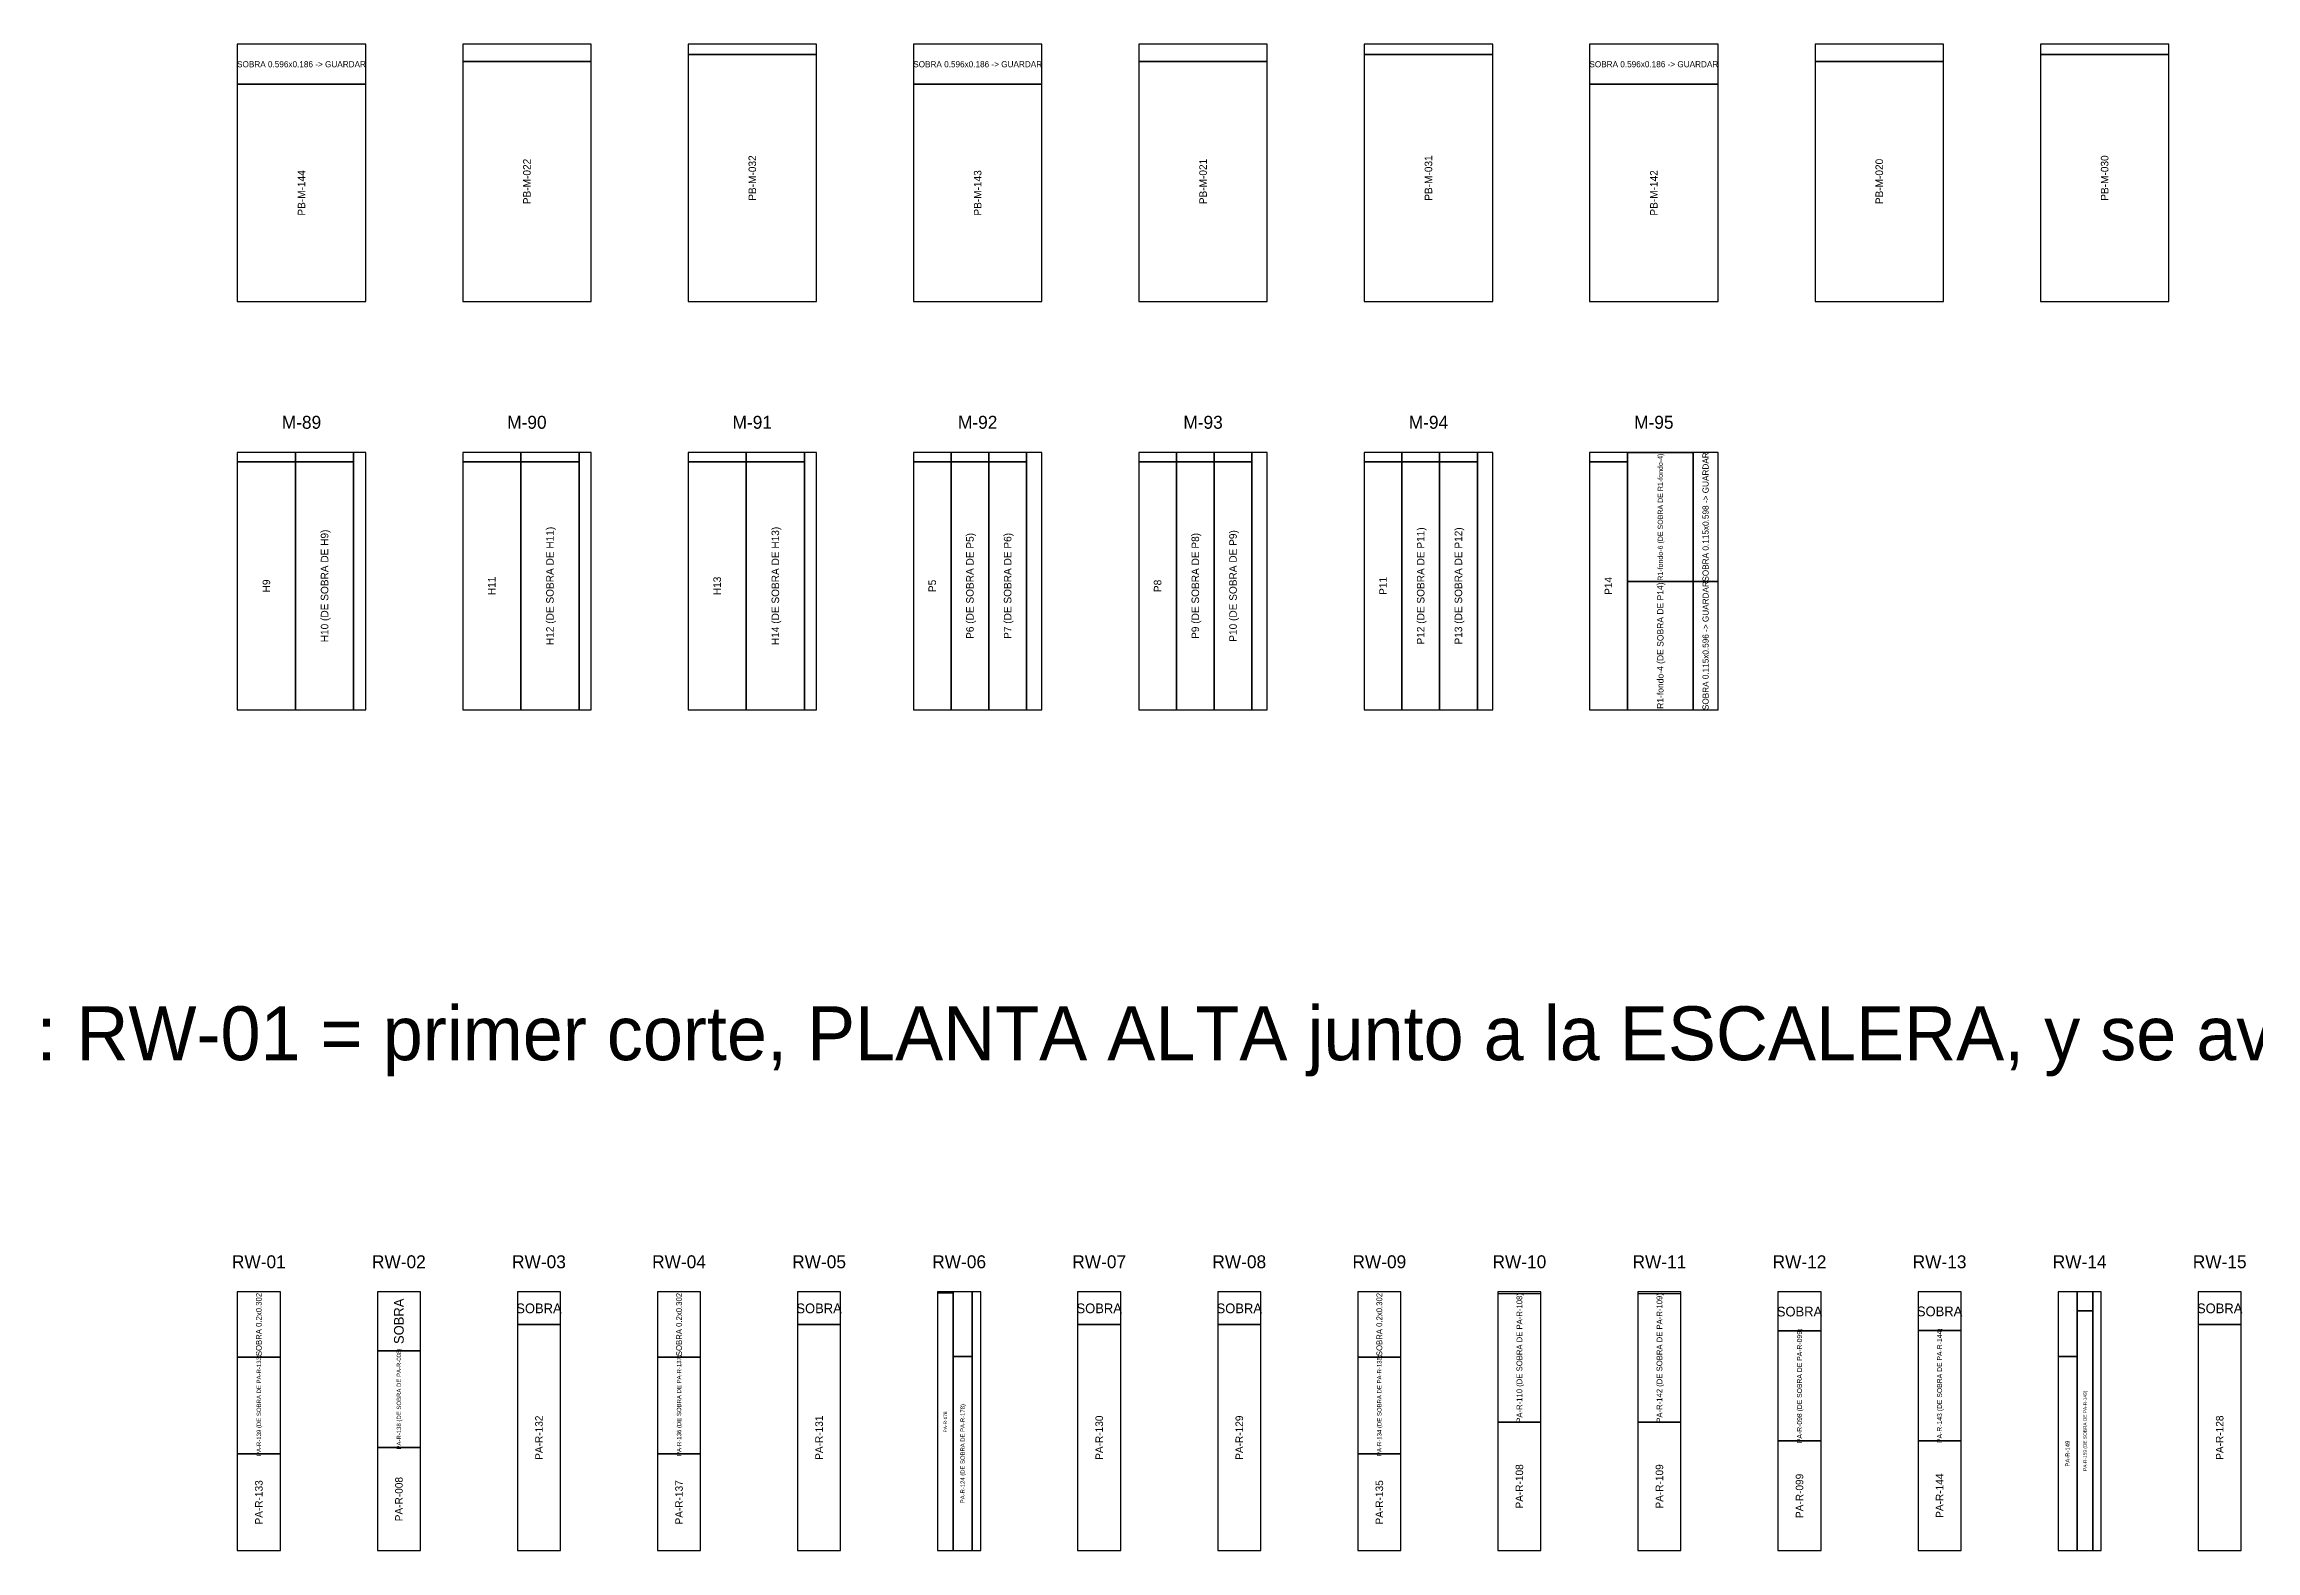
# Model space of a CAD drawing. Header units: metres. Extents: x 478.4 to 564, y -144.7 to -79.7.
# Drawn here: x 488.67 to 498.93, y -108.7 to -101.71 of the extents above; entities that cross this region are included whole.
import ezdxf
from ezdxf.enums import TextEntityAlignment as Align

# ---------------------------------------------------------------- set-up
doc = ezdxf.new("R2010")
doc.units = ezdxf.units.M
for name, color, linetype in [('PLAN-CORTE-DESPERDICIO', 1, 'Continuous'), ('PLAN-CORTE-PIEZAS-A-ABRIR', 7, 'Continuous'), ('PLAN-CORTE-RECORTES', 3, 'Continuous'), ('PLAN-CORTE-SOBRANTES', 2, 'Continuous'), ('PLAN-CORTE-TEXTOS', 5, 'Continuous')]:
    doc.layers.add(name, color=color, linetype=linetype)

msp = doc.modelspace()

# ---------------------------------------------------------------- linework, layer by layer
at = {"layer": 'PLAN-CORTE-DESPERDICIO'}
for points in [[(490.611, -101.792), (491.207, -101.792), (491.207, -101.712), (490.611, -101.712)], [(491.657, -101.76), (492.253, -101.76), (492.253, -101.712), (491.657, -101.712)], [(493.749, -101.792), (494.345, -101.792), (494.345, -101.712), (493.749, -101.712)], [(494.795, -101.76), (495.391, -101.76), (495.391, -101.712), (494.795, -101.712)], [(496.887, -101.792), (497.483, -101.792), (497.483, -101.712), (496.887, -101.712)], [(497.933, -101.76), (498.529, -101.76), (498.529, -101.712), (497.933, -101.712)], [(489.565, -103.65), (489.835, -103.65), (489.835, -103.606), (489.565, -103.606)], [(489.835, -103.65), (490.105, -103.65), (490.105, -103.606), (489.835, -103.606)], [(490.105, -104.8), (490.161, -104.8), (490.161, -103.606), (490.105, -103.606)], [(490.611, -103.65), (490.881, -103.65), (490.881, -103.606), (490.611, -103.606)], [(490.881, -103.65), (491.151, -103.65), (491.151, -103.606), (490.881, -103.606)], [(491.151, -104.8), (491.207, -104.8), (491.207, -103.606), (491.151, -103.606)], [(491.657, -103.65), (491.927, -103.65), (491.927, -103.606), (491.657, -103.606)], [(491.927, -103.65), (492.197, -103.65), (492.197, -103.606), (491.927, -103.606)], [(492.197, -104.8), (492.253, -104.8), (492.253, -103.606), (492.197, -103.606)], [(492.703, -103.65), (492.878, -103.65), (492.878, -103.606), (492.703, -103.606)], [(492.878, -103.65), (493.053, -103.65), (493.053, -103.606), (492.878, -103.606)], [(493.053, -103.65), (493.228, -103.65), (493.228, -103.606), (493.053, -103.606)], [(493.228, -104.8), (493.299, -104.8), (493.299, -103.606), (493.228, -103.606)], [(493.749, -103.65), (493.924, -103.65), (493.924, -103.606), (493.749, -103.606)], [(493.924, -103.65), (494.099, -103.65), (494.099, -103.606), (493.924, -103.606)], [(494.099, -103.65), (494.274, -103.65), (494.274, -103.606), (494.099, -103.606)], [(494.274, -104.8), (494.345, -104.8), (494.345, -103.606), (494.274, -103.606)], [(494.795, -103.65), (494.97, -103.65), (494.97, -103.606), (494.795, -103.606)], [(494.97, -103.65), (495.145, -103.65), (495.145, -103.606), (494.97, -103.606)], [(495.145, -103.65), (495.32, -103.65), (495.32, -103.606), (495.145, -103.606)], [(495.32, -104.8), (495.391, -104.8), (495.391, -103.606), (495.32, -103.606)], [(495.841, -103.65), (496.016, -103.65), (496.016, -103.606), (495.841, -103.606)], [(492.887, -107.8), (492.976, -107.8), (492.976, -107.5), (492.887, -107.5)], [(492.976, -108.7), (493.015, -108.7), (493.015, -107.5), (492.976, -107.5)], [(498.015, -107.8), (498.104, -107.8), (498.104, -107.5), (498.015, -107.5)], [(498.104, -107.588), (498.176, -107.588), (498.176, -107.5), (498.104, -107.5)], [(498.176, -108.7), (498.215, -108.7), (498.215, -107.5), (498.176, -107.5)]]:
    msp.add_lwpolyline(points, close=True, dxfattribs=at)
at = {"layer": 'PLAN-CORTE-PIEZAS-A-ABRIR'}
for points in [[(489.565, -102.906), (490.161, -102.906), (490.161, -101.712), (489.565, -101.712)], [(490.611, -102.906), (491.207, -102.906), (491.207, -101.712), (490.611, -101.712)], [(491.657, -102.906), (492.253, -102.906), (492.253, -101.712), (491.657, -101.712)], [(492.703, -102.906), (493.299, -102.906), (493.299, -101.712), (492.703, -101.712)], [(493.749, -102.906), (494.345, -102.906), (494.345, -101.712), (493.749, -101.712)], [(494.795, -102.906), (495.391, -102.906), (495.391, -101.712), (494.795, -101.712)], [(495.841, -102.906), (496.437, -102.906), (496.437, -101.712), (495.841, -101.712)], [(496.887, -102.906), (497.483, -102.906), (497.483, -101.712), (496.887, -101.712)], [(497.933, -102.906), (498.529, -102.906), (498.529, -101.712), (497.933, -101.712)], [(489.565, -104.8), (490.161, -104.8), (490.161, -103.606), (489.565, -103.606)], [(490.611, -104.8), (491.207, -104.8), (491.207, -103.606), (490.611, -103.606)], [(491.657, -104.8), (492.253, -104.8), (492.253, -103.606), (491.657, -103.606)], [(492.703, -104.8), (493.299, -104.8), (493.299, -103.606), (492.703, -103.606)], [(493.749, -104.8), (494.345, -104.8), (494.345, -103.606), (493.749, -103.606)], [(494.795, -104.8), (495.391, -104.8), (495.391, -103.606), (494.795, -103.606)], [(495.841, -104.8), (496.437, -104.8), (496.437, -103.606), (495.841, -103.606)], [(489.565, -108.7), (489.765, -108.7), (489.765, -107.5), (489.565, -107.5)], [(490.215, -108.7), (490.415, -108.7), (490.415, -107.5), (490.215, -107.5)], [(490.865, -108.7), (491.065, -108.7), (491.065, -107.5), (490.865, -107.5)], [(491.515, -108.7), (491.715, -108.7), (491.715, -107.5), (491.515, -107.5)], [(492.165, -108.7), (492.365, -108.7), (492.365, -107.5), (492.165, -107.5)], [(492.815, -108.7), (493.015, -108.7), (493.015, -107.5), (492.815, -107.5)], [(493.465, -108.7), (493.665, -108.7), (493.665, -107.5), (493.465, -107.5)], [(494.115, -108.7), (494.315, -108.7), (494.315, -107.5), (494.115, -107.5)], [(494.765, -108.7), (494.965, -108.7), (494.965, -107.5), (494.765, -107.5)], [(495.415, -108.7), (495.615, -108.7), (495.615, -107.5), (495.415, -107.5)], [(496.065, -108.7), (496.265, -108.7), (496.265, -107.5), (496.065, -107.5)], [(496.715, -108.7), (496.915, -108.7), (496.915, -107.5), (496.715, -107.5)], [(497.365, -108.7), (497.565, -108.7), (497.565, -107.5), (497.365, -107.5)], [(498.015, -108.7), (498.215, -108.7), (498.215, -107.5), (498.015, -107.5)], [(498.665, -108.7), (498.865, -108.7), (498.865, -107.5), (498.665, -107.5)]]:
    msp.add_lwpolyline(points, close=True, dxfattribs=at)
at = {"layer": 'PLAN-CORTE-RECORTES'}
for points in [[(490.611, -102.906), (491.207, -102.906), (491.207, -101.792), (490.611, -101.792)], [(491.657, -102.906), (492.253, -102.906), (492.253, -101.76), (491.657, -101.76)], [(493.749, -102.906), (494.345, -102.906), (494.345, -101.792), (493.749, -101.792)], [(494.795, -102.906), (495.391, -102.906), (495.391, -101.76), (494.795, -101.76)], [(496.887, -102.906), (497.483, -102.906), (497.483, -101.792), (496.887, -101.792)], [(497.933, -102.906), (498.529, -102.906), (498.529, -101.76), (497.933, -101.76)], [(489.565, -102.906), (490.161, -102.906), (490.161, -101.898), (489.565, -101.898)], [(492.703, -102.906), (493.299, -102.906), (493.299, -101.898), (492.703, -101.898)], [(495.841, -102.906), (496.437, -102.906), (496.437, -101.898), (495.841, -101.898)], [(489.565, -104.8), (489.835, -104.8), (489.835, -103.65), (489.565, -103.65)], [(489.835, -104.8), (490.105, -104.8), (490.105, -103.65), (489.835, -103.65)], [(490.611, -104.8), (490.881, -104.8), (490.881, -103.65), (490.611, -103.65)], [(490.881, -104.8), (491.151, -104.8), (491.151, -103.65), (490.881, -103.65)], [(491.657, -104.8), (491.927, -104.8), (491.927, -103.65), (491.657, -103.65)], [(491.927, -104.8), (492.197, -104.8), (492.197, -103.65), (491.927, -103.65)], [(492.703, -104.8), (492.878, -104.8), (492.878, -103.65), (492.703, -103.65)], [(492.878, -104.8), (493.053, -104.8), (493.053, -103.65), (492.878, -103.65)], [(493.053, -104.8), (493.228, -104.8), (493.228, -103.65), (493.053, -103.65)], [(493.749, -104.8), (493.924, -104.8), (493.924, -103.65), (493.749, -103.65)], [(493.924, -104.8), (494.099, -104.8), (494.099, -103.65), (493.924, -103.65)], [(494.099, -104.8), (494.274, -104.8), (494.274, -103.65), (494.099, -103.65)], [(494.795, -104.8), (494.97, -104.8), (494.97, -103.65), (494.795, -103.65)], [(494.97, -104.8), (495.145, -104.8), (495.145, -103.65), (494.97, -103.65)], [(495.145, -104.8), (495.32, -104.8), (495.32, -103.65), (495.145, -103.65)], [(495.841, -104.8), (496.016, -104.8), (496.016, -103.65), (495.841, -103.65)], [(496.016, -104.204), (496.322, -104.204), (496.322, -103.608), (496.016, -103.608)], [(496.016, -104.8), (496.322, -104.8), (496.322, -104.204), (496.016, -104.204)], [(492.815, -108.7), (492.887, -108.7), (492.887, -107.506), (492.815, -107.506)], [(495.415, -108.104), (495.615, -108.104), (495.615, -107.508), (495.415, -107.508)], [(496.065, -108.104), (496.265, -108.104), (496.265, -107.508), (496.065, -107.508)], [(490.865, -108.7), (491.065, -108.7), (491.065, -107.651), (490.865, -107.651)], [(492.165, -108.7), (492.365, -108.7), (492.365, -107.651), (492.165, -107.651)], [(493.465, -108.7), (493.665, -108.7), (493.665, -107.651), (493.465, -107.651)], [(494.115, -108.7), (494.315, -108.7), (494.315, -107.651), (494.115, -107.651)], [(498.104, -108.7), (498.176, -108.7), (498.176, -107.588), (498.104, -107.588)], [(498.665, -108.7), (498.865, -108.7), (498.865, -107.651), (498.665, -107.651)], [(496.715, -108.191), (496.915, -108.191), (496.915, -107.681), (496.715, -107.681)], [(497.365, -108.19), (497.565, -108.19), (497.565, -107.679), (497.365, -107.679)], [(489.565, -108.251), (489.765, -108.251), (489.765, -107.802), (489.565, -107.802)], [(490.215, -108.222), (490.415, -108.222), (490.415, -107.773), (490.215, -107.773)], [(491.515, -108.251), (491.715, -108.251), (491.715, -107.802), (491.515, -107.802)], [(492.887, -108.7), (492.976, -108.7), (492.976, -107.8), (492.887, -107.8)], [(494.765, -108.251), (494.965, -108.251), (494.965, -107.802), (494.765, -107.802)], [(498.015, -108.7), (498.104, -108.7), (498.104, -107.8), (498.015, -107.8)], [(495.415, -108.7), (495.615, -108.7), (495.615, -108.104), (495.415, -108.104)], [(496.065, -108.7), (496.265, -108.7), (496.265, -108.104), (496.065, -108.104)], [(489.565, -108.7), (489.765, -108.7), (489.765, -108.251), (489.565, -108.251)], [(490.215, -108.7), (490.415, -108.7), (490.415, -108.222), (490.215, -108.222)], [(491.515, -108.7), (491.715, -108.7), (491.715, -108.251), (491.515, -108.251)], [(494.765, -108.7), (494.965, -108.7), (494.965, -108.251), (494.765, -108.251)], [(496.715, -108.7), (496.915, -108.7), (496.915, -108.191), (496.715, -108.191)], [(497.365, -108.7), (497.565, -108.7), (497.565, -108.19), (497.365, -108.19)]]:
    msp.add_lwpolyline(points, close=True, dxfattribs=at)
at = {"layer": 'PLAN-CORTE-SOBRANTES'}
for points in [[(489.565, -101.898), (490.161, -101.898), (490.161, -101.712), (489.565, -101.712)], [(492.703, -101.898), (493.299, -101.898), (493.299, -101.712), (492.703, -101.712)], [(495.841, -101.898), (496.437, -101.898), (496.437, -101.712), (495.841, -101.712)], [(496.322, -104.204), (496.437, -104.204), (496.437, -103.606), (496.322, -103.606)], [(496.322, -104.8), (496.437, -104.8), (496.437, -104.204), (496.322, -104.204)], [(489.565, -107.802), (489.765, -107.802), (489.765, -107.5), (489.565, -107.5)], [(490.215, -107.773), (490.415, -107.773), (490.415, -107.5), (490.215, -107.5)], [(490.865, -107.651), (491.065, -107.651), (491.065, -107.5), (490.865, -107.5)], [(491.515, -107.802), (491.715, -107.802), (491.715, -107.5), (491.515, -107.5)], [(492.165, -107.651), (492.365, -107.651), (492.365, -107.5), (492.165, -107.5)], [(493.465, -107.651), (493.665, -107.651), (493.665, -107.5), (493.465, -107.5)], [(494.115, -107.651), (494.315, -107.651), (494.315, -107.5), (494.115, -107.5)], [(494.765, -107.802), (494.965, -107.802), (494.965, -107.5), (494.765, -107.5)], [(496.715, -107.681), (496.915, -107.681), (496.915, -107.5), (496.715, -107.5)], [(497.365, -107.679), (497.565, -107.679), (497.565, -107.5), (497.365, -107.5)], [(498.665, -107.651), (498.865, -107.651), (498.865, -107.5), (498.665, -107.5)]]:
    msp.add_lwpolyline(points, close=True, dxfattribs=at)

# ---------------------------------------------------------------- texts
at = {"layer": 'PLAN-CORTE-TEXTOS'}
for s, height, p in [('SOBRA 0.596x0.186 -> GUARDAR', 0.02838, (489.863, -101.805)), ('SOBRA 0.596x0.186 -> GUARDAR', 0.02838, (493.001, -101.805)), ('SOBRA 0.596x0.186 -> GUARDAR', 0.02838, (496.139, -101.805)), ('M-89', 0.06, (489.863, -103.466)), ('M-90', 0.06, (490.909, -103.466)), ('M-91', 0.06, (491.955, -103.466)), ('M-92', 0.06, (493.001, -103.466)), ('M-93', 0.06, (494.047, -103.466)), ('M-94', 0.06, (495.093, -103.466)), ('M-95', 0.06, (496.139, -103.466)), ('PLAN DE CORTE - ROYAL WALNUT  (87 piezas a abrir EN ORDEN: RW-01 = primer corte, PLANTA ALTA junto a la ESCALERA, y se avanza alejandose; al terminar P.A. sigue P.B.; amarillo = SOBRANTE con su medida -> GUARDAR EN RESERVA; rojo = desperdicio)', 0.25, (498.565, -106.3)), ('RW-01', 0.06, (489.665, -107.36)), ('RW-02', 0.06, (490.315, -107.36)), ('RW-03', 0.06, (490.965, -107.36)), ('RW-04', 0.06, (491.615, -107.36)), ('RW-05', 0.06, (492.265, -107.36)), ('RW-06', 0.06, (492.915, -107.36)), ('RW-07', 0.06, (493.565, -107.36)), ('RW-08', 0.06, (494.215, -107.36)), ('RW-09', 0.06, (494.865, -107.36)), ('RW-10', 0.06, (495.515, -107.36)), ('RW-11', 0.06, (496.165, -107.36)), ('RW-12', 0.06, (496.815, -107.36)), ('RW-13', 0.06, (497.465, -107.36)), ('RW-14', 0.06, (498.115, -107.36)), ('RW-15', 0.06, (498.765, -107.36)), ('SOBRA', 0.045, (490.965, -107.576)), ('SOBRA', 0.045, (492.265, -107.576)), ('SOBRA', 0.045, (493.565, -107.576)), ('SOBRA', 0.045, (494.215, -107.576)), ('SOBRA', 0.045, (498.765, -107.576)), ('SOBRA', 0.045, (496.815, -107.591)), ('SOBRA', 0.045, (497.465, -107.59))]:
    msp.add_text(s, height=height, dxfattribs=at).set_placement(p, align=Align.MIDDLE_CENTER)
for s, height, p in [('PB-M-144', 0.035, (489.863, -102.402)), ('PB-M-022', 0.035, (490.909, -102.349)), ('PB-M-032', 0.035, (491.955, -102.333)), ('PB-M-143', 0.035, (493.001, -102.402)), ('PB-M-021', 0.035, (494.047, -102.349)), ('PB-M-031', 0.035, (495.093, -102.333)), ('PB-M-142', 0.035, (496.139, -102.402)), ('PB-M-020', 0.035, (497.185, -102.349)), ('PB-M-030', 0.035, (498.231, -102.333)), ('R1-fondo-6 (DE SOBRA DE R1-fondo-4)', 0.02365, (496.169, -103.906)), ('SOBRA 0.115x0.598 -> GUARDAR', 0.02848, (496.379, -103.905)), ('H10 (DE SOBRA DE H9)', 0.035, (489.97, -104.225)), ('H12 (DE SOBRA DE H11)', 0.035, (491.016, -104.225)), ('H14 (DE SOBRA DE H13)', 0.035, (492.062, -104.225)), ('P12 (DE SOBRA DE P11)', 0.035, (495.057, -104.225)), ('P13 (DE SOBRA DE P12)', 0.035, (495.232, -104.225)), ('P6 (DE SOBRA DE P5)', 0.035, (492.965, -104.225)), ('P7 (DE SOBRA DE P6)', 0.035, (493.14, -104.225)), ('P9 (DE SOBRA DE P8)', 0.035, (494.011, -104.225)), ('P10 (DE SOBRA DE P9)', 0.035, (494.186, -104.225)), ('H9', 0.035, (489.7, -104.225)), ('H11', 0.035, (490.746, -104.225)), ('H13', 0.035, (491.792, -104.225)), ('P5', 0.035, (492.79, -104.225)), ('P8', 0.035, (493.836, -104.225)), ('P11', 0.035, (494.882, -104.225)), ('P14', 0.035, (495.928, -104.225)), ('R1-fondo-4 (DE SOBRA DE P14)', 0.02956, (496.169, -104.502)), ('SOBRA 0.115x0.596 -> GUARDAR', 0.02838, (496.379, -104.502)), ('SOBRA 0.2x0.302', 0.02684, (489.665, -107.651)), ('SOBRA', 0.045, (490.315, -107.636)), ('SOBRA 0.2x0.302', 0.02684, (491.615, -107.651)), ('SOBRA 0.2x0.302', 0.02684, (494.865, -107.651)), ('PA-R-110 (DE SOBRA DE PA-R-108)', 0.0267, (495.515, -107.806)), ('PA-R-142 (DE SOBRA DE PA-R-109)', 0.0267, (496.165, -107.806)), ('PA-R-098 (DE SOBRA DE PA-R-099)', 0.02283, (496.815, -107.936)), ('PA-R-143 (DE SOBRA DE PA-R-144)', 0.02287, (497.465, -107.935)), ('PA-R-139 (DE SOBRA DE PA-R-133)', 0.02012, (489.665, -108.027)), ('PA-R-138 (DE SOBRA DE PA-R-008)', 0.02012, (490.315, -107.997)), ('PA-R-136 (DE SOBRA DE PA-R-137)', 0.02012, (491.615, -108.027)), ('PA-R-134 (DE SOBRA DE PA-R-135)', 0.02012, (494.865, -108.027)), ('PA-R-159 (DE SOBRA DE PA-R-149)', 0.016, (498.14, -108.144)), ('PA-R-178', 0.016, (492.851, -108.103)), ('PA-R-124 (DE SOBRA DE PA-R-178)', 0.01978, (492.931, -108.25)), ('PA-R-132', 0.035, (490.965, -108.176)), ('PA-R-131', 0.035, (492.265, -108.176)), ('PA-R-130', 0.035, (493.565, -108.176)), ('PA-R-129', 0.035, (494.215, -108.176)), ('PA-R-128', 0.035, (498.765, -108.176)), ('PA-R-149', 0.0198, (498.059, -108.25)), ('PA-R-133', 0.035, (489.665, -108.476)), ('PA-R-008', 0.035, (490.315, -108.461)), ('PA-R-137', 0.035, (491.615, -108.476)), ('PA-R-135', 0.035, (494.865, -108.476)), ('PA-R-108', 0.035, (495.515, -108.402)), ('PA-R-109', 0.035, (496.165, -108.402)), ('PA-R-099', 0.035, (496.815, -108.446)), ('PA-R-144', 0.035, (497.465, -108.445))]:
    msp.add_text(s, height=height, rotation=90, dxfattribs=at).set_placement(p, align=Align.MIDDLE_CENTER)

doc.saveas('drawing.dxf')
